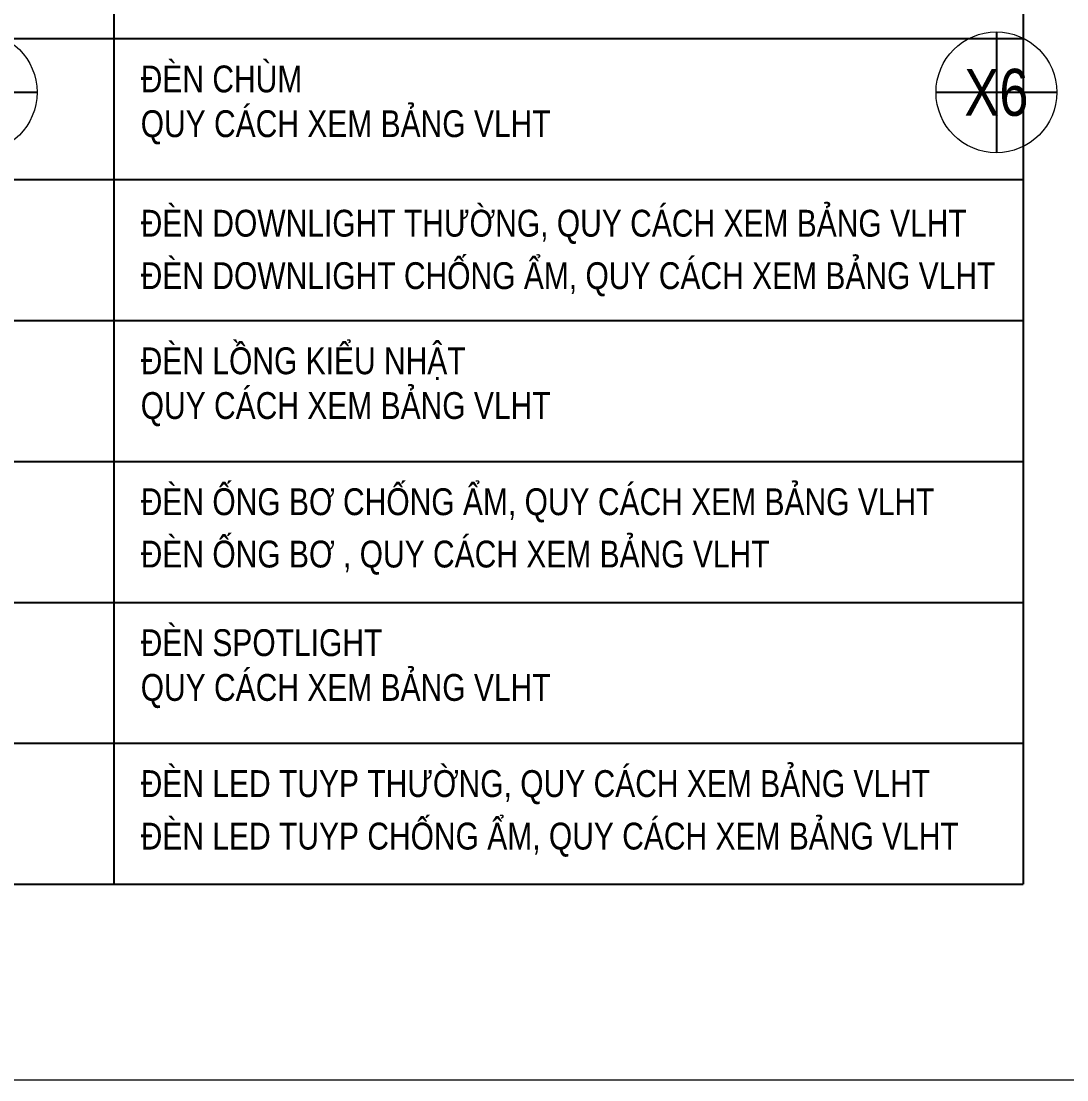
# Model space of a CAD drawing. Header units: millimetres. Extents: x -343543 to 400519, y -115663 to 104219.
# Drawn here: x -238723 to -230929, y -13156 to -5270 of the extents above; entities that cross this region are included whole.
import ezdxf
from ezdxf.enums import TextEntityAlignment as Align

# ---------------------------------------------------------------- set-up
doc = ezdxf.new("R2010")
doc.units = ezdxf.units.MM
doc.layers.get('0').update_dxf_attribs({"color": 231, "lineweight": 0})
doc.layers.get('DefPoints').update_dxf_attribs({"color": 191})
doc.layers.add('A-SYMBOLS', color=10, linetype='Continuous', lineweight=13)
doc.layers.add('XREF MAT BANG TUONG XAY$0$00.xref_IKIGAI_Truc$0$A-SYMBOLS', color=8, linetype='Continuous', lineweight=13)
doc.layers.add('A-TEXT', color=255, linetype='Continuous')
doc.styles.add('VTK_Arial', font='arial.ttf', dxfattribs={"width": 0.8})
doc.styles.add('XREF MAT BANG TUONG XAY$0$00.xref_IKIGAI_Truc$0$VTK_Arial_3.5 mm', font='arial.ttf', dxfattribs={"width": 0.8, "height": 3.5})

# ---------------------------------------------------------------- blocks, each defined once
blk = doc.blocks.new('*U131')
at = {"color": 8}
blk.add_circle((0, 0), 4.5, dxfattribs=at)
at = {"layer": 'DefPoints', "color": 8}
for p, q in [((0, 4.5), (0, -4.5)), ((-4.5, 0), (4.5, 0))]:
    blk.add_line(p, q, dxfattribs=at)
at = {"color": 8, "style": 'XREF MAT BANG TUONG XAY$0$00.xref_IKIGAI_Truc$0$VTK_Arial_3.5 mm', "width": 0.8}
blk.add_attdef('X12', text='', height=3.5, dxfattribs=at).set_placement((0, 0), align=Align.MIDDLE_CENTER)
blk = doc.blocks.new('XREF MAT BANG TUONG XAY$0$00.xref_IKIGAI_Truc')
at = {"layer": 'XREF MAT BANG TUONG XAY$0$00.xref_IKIGAI_Truc$0$A-SYMBOLS', "color": 8}
ref = blk.add_blockref('*U131', (23800, -5800), dxfattribs=dict(at, xscale=100, yscale=100, zscale=100))
ref.add_attrib('X12', 'X5', dxfattribs={"layer": '0', "height": 350, "style": 'XREF MAT BANG TUONG XAY$0$00.xref_IKIGAI_Truc$0$VTK_Arial_3.5 mm', "width": 0.8}).set_placement((23800, -5800), align=Align.MIDDLE_CENTER)
ref = blk.add_blockref('*U131', (31400, -5800), dxfattribs=dict(at, xscale=100, yscale=100, zscale=100))
ref.add_attrib('X12', 'X6', dxfattribs={"layer": '0', "height": 350, "style": 'XREF MAT BANG TUONG XAY$0$00.xref_IKIGAI_Truc$0$VTK_Arial_3.5 mm', "width": 0.8}).set_placement((31400, -5800), align=Align.MIDDLE_CENTER)
blk = doc.blocks.new('01.Xref _MB T1')
at = {"color": 8}
blk.add_lwpolyline([(-4979.15314, -13156.18578), (44420.84686, -13156.18578), (44420.84686, 26843.81422), (-4979.15314, 26843.81422)], close=True, dxfattribs=at)
blk.add_blockref('XREF MAT BANG TUONG XAY$0$00.xref_IKIGAI_Truc', (0.00011, 0), dxfattribs=at)

msp = doc.modelspace()

# ---------------------------------------------------------------- block references
at = {"layer": 'A-SYMBOLS'}
msp.add_blockref('01.Xref _MB T1', (-262854, 0), dxfattribs=at)

# ---------------------------------------------------------------- next in the draw order: linework, layer by layer
at = {"layer": 'A-TEXT'}
for p, q in [((-238031.6, -3350.4), (-238031.6, -11699.3)), ((-231253.7, -3350.4), (-231253.7, -11699.3)), ((-242438.6, -5400.2), (-231253.7, -5400.2)), ((-242438.6, -6450.1), (-231253.7, -6450.1)), ((-242438.6, -7499.9), (-231253.7, -7499.9)), ((-242438.6, -8549.7), (-231253.7, -8549.7)), ((-242438.6, -9599.6), (-231253.7, -9599.6)), ((-242438.6, -10649.4), (-231253.7, -10649.4)), ((-242438.6, -11699.3), (-231253.7, -11699.3))]:
    msp.add_line(p, q, dxfattribs=at)

# ---------------------------------------------------------------- next in the draw order: texts
at = {"layer": 'A-TEXT', "char_height": 200, "width": 6377.914, "attachment_point": 1, "style": 'VTK_Arial'}
for s, insert in [('ĐÈN CHÙM  \\PQUY CÁCH XEM BẢNG VLHT', (-237831.6, -5600.2)), ('ĐÈN DOWNLIGHT THƯỜNG, QUY CÁCH XEM BẢNG VLHT', (-237831.6, -6675)), ('ĐÈN DOWNLIGHT CHỐNG ẨM, QUY CÁCH XEM BẢNG VLHT', (-237831.6, -7065.6)), ('ĐÈN LỒNG KIỂU NHẬT \\PQUY CÁCH XEM BẢNG VLHT', (-237831.6, -7699.9)), ('ĐÈN ỐNG BƠ CHỐNG ẨM, QUY CÁCH XEM BẢNG VLHT', (-237831.6, -8749.7)), ('ĐÈN ỐNG BƠ , QUY CÁCH XEM BẢNG VLHT', (-237831.6, -9139.6)), ('ĐÈN SPOTLIGHT\\PQUY CÁCH XEM BẢNG VLHT', (-237831.6, -9799.6)), ('ĐÈN LED TUYP THƯỜNG, QUY CÁCH XEM BẢNG VLHT', (-237831.6, -10849.4)), ('ĐÈN LED TUYP CHỐNG ẨM, QUY CÁCH XEM BẢNG VLHT', (-237831.6, -11240.6))]:
    msp.add_mtext(s, dxfattribs=dict(at, insert=insert))

doc.saveas('drawing.dxf')
